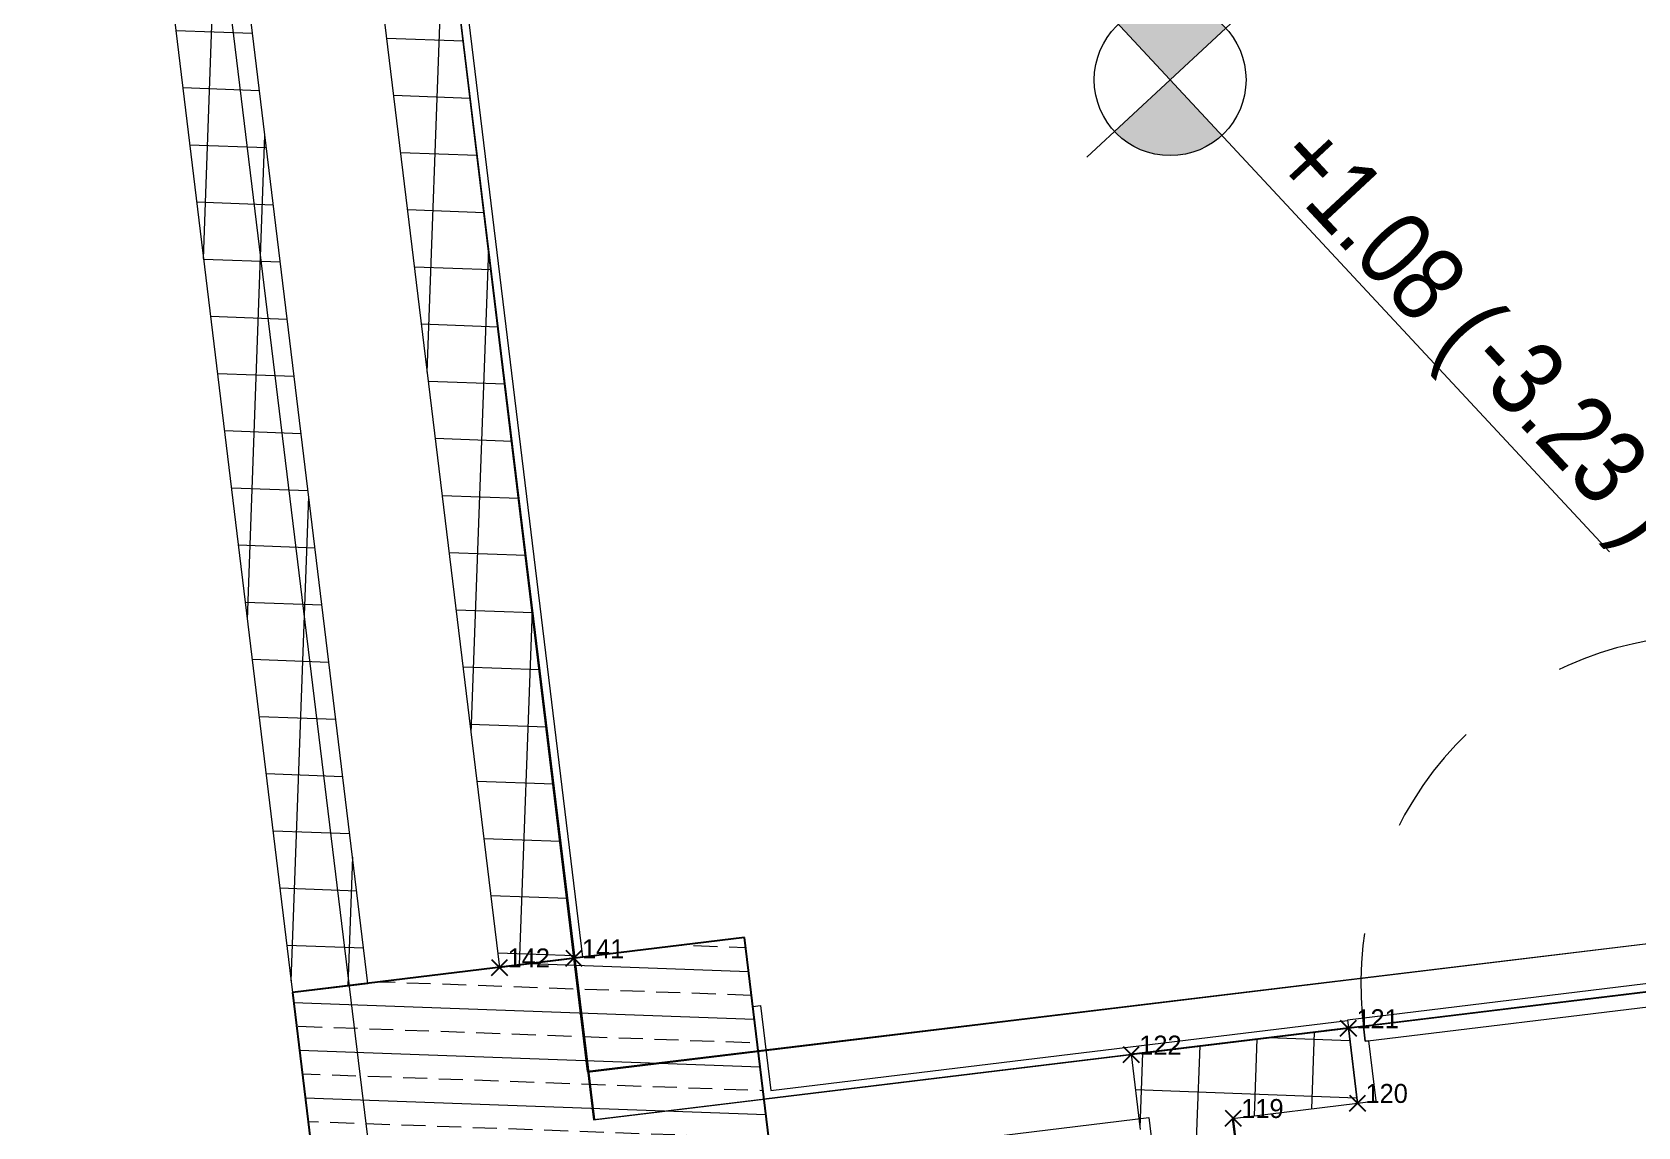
# Model space of a CAD drawing. Header units: metres. Extents: x 400403 to 400526, y 4543947 to 4544120.
# Drawn here: x 400461.691 to 400465.923, y 4544067.577 to 4544070.464 of the extents above; entities that cross this region are included whole.
import ezdxf

# ---------------------------------------------------------------- set-up
doc = ezdxf.new("R2010")
doc.units = ezdxf.units.M
doc.linetypes.add('Dash', pattern=[0.6, 0.3, -0.3])
doc.linetypes.add('Dot 1mm', pattern=[0.09999999999999999, 0, -0.09999999999999999])
for name, color, linetype, lineweight, true_color in [('A-----NPP', 7, 'Continuous', 15, 0x00a000), ('A_DOOR', 5, 'Continuous', 13, 0x0000ff), ('A_RC', 7, 'Continuous', 15, 0x007f00)]:
    doc.layers.add(name, color=color, linetype=linetype, lineweight=lineweight, true_color=true_color)
for name, color, linetype, lineweight in [('A-DETLGEM', 7, 'Continuous', 13), ('A-SECTMBM', 7, 'Continuous', 5), ('A_ELEVATION_2', 7, 'Continuous', 18), ('A_HATCH', 7, 'Continuous', 18), ('A_NIVO', 7, 'Continuous', 5), ('A_WALL', 7, 'Continuous', 15), ('G-PLANOTM', 7, 'Continuous', 13)]:
    doc.layers.add(name, color=color, linetype=linetype, lineweight=lineweight)
doc.styles.add('Arial Narrow_1', font='Arial Narrow.ttf', dxfattribs={"height": 0.2})
pattern_1 = [(45, (0, 0), (-0.1060660171779821, 0.1060660171779821), []), (135, (0, 0), (-0.1060660171779821, -0.1060660171779821), [])]

# ---------------------------------------------------------------- blocks, each defined once
blk = doc.blocks.new('_SINGLE SWINGING_no handle - INT HOLLOW METAL-1542412-PERON KAT _1_10 _-3_21_ KOTU TUĞLA DUVAR PLANI - 1_2')
at = {"layer": 'A_DOOR', "color": 176, "true_color": 0x00007f}
for p, q in [((0.4199999999999566, 1.020000000000984), (0.4199999999999581, 0.1000000000009838)), ((0.4599999999999566, 1.020000000000984), (0.4199999999999566, 1.020000000000984)), ((0.4599999999999581, 0.1000000000009839), (0.4599999999999566, 1.020000000000984)), ((0.4599999999999746, 0.100000000000979), (-0.4600000000000068, 0.100000000000979)), ((-0.4600000000000068, 0.100000000000979), (-0.4600000000000067, 0.06000000000097949)), ((0.4599999999999581, 0.1000000000009839), (0.4199999999999581, 0.1000000000009838)), ((0.4599999999999746, 0.06000000000097949), (0.4599999999999746, 0.100000000000979)), ((-0.4600000000000067, 0.06000000000097949), (0.4599999999999747, 0.06000000000097949))]:
    blk.add_line(p, q, dxfattribs=at)
at = {"layer": 'A_DOOR', "color": 49, "lineweight": 15, "true_color": 0x464646}
for p, q in [((-0.4600000000000137, 0.1000000000009687), (-0.5000000000000102, 0.1000000000009687)), ((-0.5000000000000102, 0.1000000000009687), (-0.5000000000000104, -0.09999999999903367)), ((-0.4600000000000137, 0.06000000000096675), (-0.4600000000000137, 0.1000000000009687)), ((0.4999999999999919, 0.1000000000009687), (0.4599999999999953, 0.1000000000009687)), ((0.4599999999999953, 0.1000000000009687), (0.4599999999999953, 0.06000000000096675)), ((0.4999999999999919, -0.09999999999903367), (0.4999999999999919, 0.1000000000009687)), ((-0.4500000000000119, 0.06000000000096675), (-0.4600000000000137, 0.06000000000096675)), ((-0.4500000000000119, -0.09999999999903367), (-0.4500000000000119, 0.06000000000096675)), ((0.4599999999999953, 0.06000000000096675), (0.4499999999999937, 0.06000000000096675)), ((0.4499999999999937, 0.06000000000096675), (0.4499999999999937, -0.09999999999903367)), ((-0.5000000000000104, -0.09999999999903367), (-0.4500000000000119, -0.09999999999903367)), ((0.4499999999999937, -0.09999999999903367), (0.4999999999999919, -0.09999999999903367))]:
    blk.add_line(p, q, dxfattribs=at)
at = {"layer": 'A_DOOR', "linetype": 'Dash', "lineweight": 5}
blk.add_arc((0.4599999999999578, 0.1000000000009838), 0.9199999999999995, 90.00000000000004, 181.0000000000005, dxfattribs=at)
blk = doc.blocks.new('D1010-30_Escalator - H_6120-V17-PERON KAT _1_10 _-3_21_ KOTU TUĞLA DUVAR PLANI - 1_2')
at = {"layer": 'G-PLANOTM'}
blk.add_line((0.8899999999894214, 6.995075471160143), (0.8899999999894214, 0.6249484522379355), dxfattribs=at)
blk = doc.blocks.new('M09-PRT-S24-ZZ-M3-ARC-01_rvt-1-PERON KAT _1_10 _-3_21_ KOTU TUĞLA DUVAR PLANI - 1_2')
at = {"layer": 'A_HATCH', "lineweight": 5, "true_color": 0x787878}
h = blk.add_hatch(dxfattribs=at)
h.set_pattern_fill('FP_2', color=8, style=0, pattern_type=2)
h.set_pattern_definition(pattern_1)
h.paths.add_polyline_path([(63.10976531264168, 32.66283547288986), (63.4486983916396, 33.1293192828273), (63.28689709615947, 33.24687922830599), (62.94796401716153, 32.78039541836854)], flags=0)
h.paths.add_polyline_path([(64.24222802388401, 34.22147802768057), (65.88754014424987, 36.48597067830561), (65.72573884876972, 36.60353062378429), (64.08042672840388, 34.33903797315926)], flags=0)
h = blk.add_hatch(dxfattribs=at)
h.set_pattern_fill('FP_2', color=8, style=0, pattern_type=2)
h.set_pattern_definition(pattern_1)
h.paths.add_polyline_path([(61.64646764777147, 31.71734204120042), (61.76402469822997, 31.8791454400754), (58.65142101145661, 34.14058439134281), (58.53386452277216, 33.97878058431508), (59.61184971807557, 33.1955784953669)], flags=0)
h.paths.add_polyline_path([(58.3720611238962, 34.0963376347743), (58.48961761258066, 34.25814144180203), (55.37490218544226, 36.52111466225275), (55.25734513498375, 36.35931126337778), (57.67293547184847, 34.60428215340653)], flags=0)
h = blk.add_hatch(dxfattribs=at)
h.set_pattern_fill('FP_2', color=8, style=0, pattern_type=2)
h.set_pattern_definition(pattern_1)
h.paths.add_polyline_path([(61.32362087522407, 31.27299696841472), (61.44118082070276, 31.43479826389484), (58.32861406931533, 33.69629546950157), (58.21105758060477, 33.53449166243787), (59.1774814837225, 32.83231717722948)], flags=0)
h.paths.add_polyline_path([(58.04925628508771, 33.6520516079434), (58.16681277379827, 33.81385541500707), (56.83196294215269, 34.78371707751614), (56.71440299667402, 34.62191578203601), (57.67293547184847, 33.92547497056617)], flags=0)
h = blk.add_hatch(dxfattribs=at)
h.set_pattern_fill('FP_2', color=8, style=0, pattern_type=2)
h.set_pattern_definition(pattern_1)
h.paths.add_polyline_path([(65.79852145617573, 30.76496727769749), (65.91607850663424, 30.92677067657247), (63.25377835324733, 32.86104496032327), (63.13621840774984, 32.69924366481723), (65.63834234231064, 30.8813442160187)], flags=0)
at = {"layer": 'A-SECTMBM', "color": 9, "true_color": 0xc0c0c0}
for p, q in [((62.00450751634411, 31.70018585644412), (65.88800487994135, 37.03670609222819)), ((62.00502360979964, 31.69981028444488), (65.88748820624281, 37.03708208648239)), ((62.00612818849932, 31.69900645942808), (65.88633466554978, 37.03792154216544)), ((62.00613285221164, 31.6990030655471), (65.88633932926219, 37.03791814828463)), ((62.00613950950112, 31.69899822089835), (65.88634598655166, 37.03791330363587)), ((62.00618433444815, 31.6989656008471), (65.88639081149869, 37.03788068358462)), ((62.00619035597955, 31.69896121883932), (65.88632205017667, 37.03793072263646)), ((62.00655967976658, 31.69869245421031), (65.88594349741814, 37.03820620339436)), ((62.00656431997187, 31.69868907743588), (65.8859481376235, 37.03820282662002)), ((59.57694660080067, 33.46677269561115), (62.00655967976658, 31.69869245421031)), ((59.5769466220437, 33.46677268015214), (62.00613285221164, 31.6990030655471)), ((59.57728664902071, 33.46652523541093), (62.00619035597955, 31.69896121883932)), ((59.57732065240749, 33.46650049043535), (62.00613950950112, 31.69899822089835)), ((59.57732065240748, 33.46650049043536), (62.00618433444815, 31.6989656008471)), ((59.57732065262483, 33.46650049027718), (62.00612818849932, 31.69900645942808)), ((59.5788165000786, 33.46541193080651), (62.00656431997187, 31.69868907743588)), ((59.57881650007862, 33.46541193080652), (62.00502360979964, 31.69981028444488)), ((59.57881698478609, 33.46541157807479), (62.00450751634411, 31.70018585644412))]:
    blk.add_line(p, q, dxfattribs=at)
at = {"layer": 'A_ELEVATION_2', "lineweight": 20}
for p, q in [((61.76402469822992, 31.87914544007538), (58.65142101145657, 34.14058439134279)), ((58.53386452277211, 33.97878058431506), (61.64646764777141, 31.7173420412004)), ((61.44118082070271, 31.43479826389482), (58.32861406931529, 33.69629546950154)), ((58.21105758060472, 33.53449166243786), (61.32362087522403, 31.27299696841469)), ((63.28689709615941, 33.24687922830596), (62.94796401716148, 32.78039541836851)), ((63.44869839163955, 33.12931928282728), (63.28689709615941, 33.24687922830596)), ((63.25377835324728, 32.86104496032323), (63.44869839163955, 33.12931928282728)), ((65.91607850663418, 30.92677067657245), (63.25377835324728, 32.86104496032323)), ((62.94796401716148, 32.78039541836851), (63.10976531264163, 32.66283547288983)), ((61.64646764777141, 31.7173420412004), (61.76402469822992, 31.87914544007538)), ((61.32362087522403, 31.27299696841469), (61.44118082070271, 31.43479826389482))]:
    blk.add_line(p, q, dxfattribs=at)
at = {"layer": 'A_RC'}
for p, q in [((63.85770873827872, 34.06823094616256), (63.2699090134994, 33.25922447235977)), ((59.58935036423639, 33.48407912887395), (61.77559772570218, 31.89567744382154)), ((62.37085547796737, 32.02013039139592), (63.27071731509156, 33.25863718478075)), ((63.2699090134994, 33.25922447235977), (63.28689709615864, 33.24688144342863)), ((63.25474507581264, 32.8623754897209), (66.06262119592955, 30.82225731506533)), ((62.17657610548695, 32.13567527254823), (62.18875579864438, 32.15243854896966)), ((62.18875579864438, 32.15243854896966), (62.37085547796737, 32.02013039139592))]:
    blk.add_line(p, q, dxfattribs=at)
at = {"layer": 'A_WALL'}
blk.add_line((62.37485928705601, 31.99161410855009), (62.9479640171615, 32.78039541836852), dxfattribs=at)
at = {"lineweight": 15}
for name, p, rotation in [('D1010-30_Escalator - H_6120-V17-PERON KAT _1_10 _-3_21_ KOTU TUĞLA DUVAR PLANI - 1_2', (62.2079249589324, 29.71549579944977), 53.99999999999949), ('_SINGLE SWINGING_no handle - INT HOLLOW METAL-1542412-PERON KAT _1_10 _-3_21_ KOTU TUĞLA DUVAR PLANI - 1_2', (63.6616976075962, 33.59260249426696), 53.99897484528928)]:
    blk.add_blockref(name, p, dxfattribs=dict(at, rotation=rotation))
blk = doc.blocks.new('M09-PRT-S24-ZZ-M3-STR-01_rvt-1-PERON KAT _1_10 _-3_21_ KOTU TUĞLA DUVAR PLANI - 1_2')
at = {"layer": 'A_RC', "lineweight": 5, "true_color": 0x787878}
h = blk.add_hatch(dxfattribs=at)
h.set_pattern_fill('FP_1', color=8, style=0, pattern_type=2)
h.set_pattern_definition([(45, (0, 0), (-0.08838834764831845, 0.08838834764831845), []), (45, (0.08800000000000001, 0), (-0.08838834764831845, 0.08838834764831845), [0.063, -0.031])])
h.paths.add_polyline_path([(62.61734298643195, 30.33215781560572), (63.32255070691254, 31.3027929722519), (62.02825809818301, 32.24343461252362), (61.32291579543202, 31.2726142192737), (62.18657350747056, 30.64513016183788)], flags=0)
at = {"layer": 'A-SECTMBM', "color": 9, "true_color": 0xc0c0c0}
for p, q in [((62.1091570354336, 31.62494575627125), (65.98838281268253, 36.96266873975912)), ((62.11031616417382, 31.62654069002162), (65.99043797307644, 36.96549659188715)), ((62.11034248836591, 31.62657691148777), (65.99048467508858, 36.96556085275206)), ((62.1106057640755, 31.62693917264161), (65.99043797305897, 36.96549659186312)), ((62.11060576407548, 31.62693917264158), (65.98837777297165, 36.96266180523607)), ((59.52427481044754, 33.50601860194893), (62.1091570354336, 31.62494575627125)), ((59.52523765460001, 33.50531905472432), (62.11060576407548, 31.62693917264158)), ((59.52523847544605, 33.50531845834476), (62.1106057640755, 31.62693917264161)), ((59.52540391025362, 33.50519826292143), (62.11034248836591, 31.62657691148777)), ((59.52541902988953, 33.50518727786294), (62.11031616417382, 31.62654069002162))]:
    blk.add_line(p, q, dxfattribs=at)
at = {"layer": 'A_RC', "color": 7, "lineweight": 25}
for p, q in [((62.02825809818295, 32.24343461252359), (61.32291579543198, 31.27261421927366)), ((62.51636813713305, 31.88880191087998), (62.02825809818295, 32.24343461252359)), ((61.32291579543198, 31.27261421927366), (62.6173429864319, 30.33215781560569))]:
    blk.add_line(p, q, dxfattribs=at)
blk = doc.blocks.new('M_Shaft Opening Symbol1 - Shaft opening symbol 2-931520-PERON KAT _1_10 _-3_21_ KOTU TUĞLA DUVAR PLANI - 1_2')
at = {"layer": 'A-DETLGEM', "true_color": 0xc0c0c0}
blk.add_hatch(color=9, dxfattribs=at).paths.add_polyline_path([(0.5008690987115026, 1.567345881147613), (-0.5008690987115937, 1.567345881147613), (0.1669563662371358, 1.233433148673246), (0.500869098711507, -1.567345881147561), (0.5008690987115026, 0.516462746382034)], flags=0)
at = {"layer": 'A-DETLGEM'}
for p, q in [((-0.5008690987115508, 1.567345881147592), (0.5008690987115509, 1.567345881147592)), ((-0.5008690987115508, -1.567345881147591), (-0.5008690987115508, 1.567345881147592)), ((0.5008690987115508, 1.567345881147592), (0.5008690987115508, -1.567345881147591)), ((0.5008690987115508, -1.567345881147591), (-0.5008690987115508, -1.567345881147591))]:
    blk.add_line(p, q, dxfattribs=at)
blk = doc.blocks.new('Spot Elevations - D_DAT_ELEV TARGET_REV-693727-PERON KAT _1_10 _-3_21_ KOTU TUĞLA DUVAR PLANI - 1_2')
at = {"layer": 'A_NIVO'}
h = blk.add_hatch(color=256, dxfattribs=at)
edge = h.paths.add_edge_path(flags=0)
edge.add_line((1.586231146433193e-18, 0.004), (-0.001999999999999998, 0.004))
edge.add_arc((-5.287437154777308e-19, 0.004), 0.001999999999999996, 90.00000000000028, 180.0000000000001, ccw=False)
edge.add_line((1.586231146433193e-18, 0.005999999999999998), (1.586231146433193e-18, 0.004))
h = blk.add_hatch(color=256, dxfattribs=at)
edge = h.paths.add_edge_path(flags=0)
edge.add_line((1.586231146433193e-18, 0.004), (0.002000000000000003, 0.004))
edge.add_arc((9.517386878599156e-18, 0.003999999999999994), 0.001999999999999992, 269.9999999999993, 359.99999999999983, ccw=False)
edge.add_line((1.586231146433193e-18, 0.002), (1.586231146433193e-18, 0.004))
for p, q in [((1.850603004172058e-18, 0.001000000000000001), (1.850603004172058e-18, 0.006999999999999999)), ((-0.002999999999999997, 0.004), (0.017, 0.004))]:
    blk.add_line(p, q, dxfattribs=at)
blk.add_circle((1.586231146433193e-18, 0.004), 0.002000000000000001, dxfattribs=at)
blk = doc.blocks.new('*U825')
at = {"color": 0, "linetype": 'ByBlock', "lineweight": -2, "transparency": 16777216}
for p, q in [((-0.7071067811865476, -0.7071067811865476), (0.7071067811865476, 0.7071067811865476)), ((-0.7071067811865476, 0.7071067811865476), (0.7071067811865476, -0.7071067811865476))]:
    blk.add_line(p, q, dxfattribs=at)
blk = doc.blocks.new('*U1180', base_point=(400464.8564129227, 4544067.599496991))
at = {"color": 1, "linetype": 'ByBlock', "insert": (400464.8776261262, 4544067.599496991), "char_height": 0.05, "attachment_point": 7}
blk.add_mtext('119', dxfattribs=at)
blk = doc.blocks.new('*U1181', base_point=(400464.8564129227, 4544067.599496991))
at = {"color": 61, "linetype": 'ByBlock', "lineweight": -2}
blk.add_blockref('*U1180', (400464.8564129227, 4544067.599496991), dxfattribs=at)
blk = doc.blocks.new('*U1182', base_point=(400464.8564129227, 4544067.599496991))
at = {"color": 61, "linetype": 'ByBlock', "lineweight": -2}
blk.add_blockref('*U1181', (400464.8564129227, 4544067.599496991), dxfattribs=at)
at = {"color": 60, "linetype": 'ByBlock', "lineweight": -2, "xscale": 0.03, "yscale": 0.03, "zscale": 0.03, "rotation": 8.537736462515939e-07}
blk.add_blockref('*U825', (400464.8564129227, 4544067.599496991), dxfattribs=at)
blk = doc.blocks.new('*U1183', base_point=(400465.1839721455, 4544067.639269254))
at = {"color": 1, "linetype": 'ByBlock', "insert": (400465.2051853489, 4544067.639269254), "char_height": 0.05, "attachment_point": 7}
blk.add_mtext('120', dxfattribs=at)
blk = doc.blocks.new('*U1184', base_point=(400465.1839721455, 4544067.639269254))
at = {"color": 61, "linetype": 'ByBlock', "lineweight": -2}
blk.add_blockref('*U1183', (400465.1839721455, 4544067.639269254), dxfattribs=at)
blk = doc.blocks.new('*U1185', base_point=(400465.1839721455, 4544067.639269254))
at = {"color": 61, "linetype": 'ByBlock', "lineweight": -2}
blk.add_blockref('*U1184', (400465.1839721455, 4544067.639269254), dxfattribs=at)
at = {"color": 60, "linetype": 'ByBlock', "lineweight": -2, "xscale": 0.03, "yscale": 0.03, "zscale": 0.03, "rotation": 8.537736462515939e-07}
blk.add_blockref('*U825', (400465.1839721455, 4544067.639269254), dxfattribs=at)
blk = doc.blocks.new('*U1186', base_point=(400465.1599637524, 4544067.836999279))
at = {"color": 1, "linetype": 'ByBlock', "insert": (400465.1811769559, 4544067.836999279), "char_height": 0.05, "attachment_point": 7}
blk.add_mtext('121', dxfattribs=at)
blk = doc.blocks.new('*U1187', base_point=(400465.1599637524, 4544067.836999279))
at = {"color": 61, "linetype": 'ByBlock', "lineweight": -2}
blk.add_blockref('*U1186', (400465.1599637524, 4544067.836999279), dxfattribs=at)
blk = doc.blocks.new('*U1188', base_point=(400465.1599637524, 4544067.836999279))
at = {"color": 61, "linetype": 'ByBlock', "lineweight": -2}
blk.add_blockref('*U1187', (400465.1599637524, 4544067.836999279), dxfattribs=at)
at = {"color": 60, "linetype": 'ByBlock', "lineweight": -2, "xscale": 0.03, "yscale": 0.03, "zscale": 0.03, "rotation": 8.537736462515939e-07}
blk.add_blockref('*U825', (400465.1599637524, 4544067.836999279), dxfattribs=at)
blk = doc.blocks.new('*U1189', base_point=(400464.5875545855, 4544067.767497318))
at = {"color": 1, "linetype": 'ByBlock', "insert": (400464.6087677889, 4544067.767497318), "char_height": 0.05, "attachment_point": 7}
blk.add_mtext('122', dxfattribs=at)
blk = doc.blocks.new('*U1190', base_point=(400464.5875545855, 4544067.767497318))
at = {"color": 61, "linetype": 'ByBlock', "lineweight": -2}
blk.add_blockref('*U1189', (400464.5875545855, 4544067.767497318), dxfattribs=at)
blk = doc.blocks.new('*U1191', base_point=(400464.5875545855, 4544067.767497318))
at = {"color": 61, "linetype": 'ByBlock', "lineweight": -2}
blk.add_blockref('*U1190', (400464.5875545855, 4544067.767497318), dxfattribs=at)
at = {"color": 60, "linetype": 'ByBlock', "lineweight": -2, "xscale": 0.03, "yscale": 0.03, "zscale": 0.03, "rotation": 8.537736462515939e-07}
blk.add_blockref('*U825', (400464.5875545855, 4544067.767497318), dxfattribs=at)
blk = doc.blocks.new('*U1246', base_point=(400463.1187310903, 4544068.021537435))
at = {"color": 1, "linetype": 'ByBlock', "insert": (400463.1399442938, 4544068.021537435), "char_height": 0.05, "attachment_point": 7}
blk.add_mtext('141', dxfattribs=at)
blk = doc.blocks.new('*U1247', base_point=(400463.1187310903, 4544068.021537435))
at = {"color": 61, "linetype": 'ByBlock', "lineweight": -2}
blk.add_blockref('*U1246', (400463.1187310903, 4544068.021537435), dxfattribs=at)
blk = doc.blocks.new('*U1248', base_point=(400463.1187310903, 4544068.021537435))
at = {"color": 61, "linetype": 'ByBlock', "lineweight": -2}
blk.add_blockref('*U1247', (400463.1187310903, 4544068.021537435), dxfattribs=at)
at = {"color": 60, "linetype": 'ByBlock', "lineweight": -2, "xscale": 0.03, "yscale": 0.03, "zscale": 0.03, "rotation": 8.537736462515939e-07}
blk.add_blockref('*U825', (400463.1187310903, 4544068.021537435), dxfattribs=at)
blk = doc.blocks.new('*U1249', base_point=(400462.922672004, 4544067.997371271))
at = {"color": 1, "linetype": 'ByBlock', "insert": (400462.9438852075, 4544067.997371271), "char_height": 0.05, "attachment_point": 7}
blk.add_mtext('142', dxfattribs=at)
blk = doc.blocks.new('*U1250', base_point=(400462.922672004, 4544067.997371271))
at = {"color": 61, "linetype": 'ByBlock', "lineweight": -2}
blk.add_blockref('*U1249', (400462.922672004, 4544067.997371271), dxfattribs=at)
blk = doc.blocks.new('*U1251', base_point=(400462.922672004, 4544067.997371271))
at = {"color": 61, "linetype": 'ByBlock', "lineweight": -2}
blk.add_blockref('*U1250', (400462.922672004, 4544067.997371271), dxfattribs=at)
at = {"color": 60, "linetype": 'ByBlock', "lineweight": -2, "xscale": 0.03, "yscale": 0.03, "zscale": 0.03, "rotation": 8.537736462515939e-07}
blk.add_blockref('*U825', (400462.922672004, 4544067.997371271), dxfattribs=at)

msp = doc.modelspace()

# ---------------------------------------------------------------- linework, layer by layer
at = {"layer": 'A-----NPP', "color": 7, "linetype": 'Dot 1mm', "lineweight": 5}
msp.add_line((400465.1598651834, 4544067.837811075), (400465.1003027667, 4544067.830577921), dxfattribs=at)

# ---------------------------------------------------------------- block references
at = {"lineweight": 5, "rotation": 312.9239939576965}
for name in ['M09-PRT-S24-ZZ-M3-ARC-01_rvt-1-PERON KAT _1_10 _-3_21_ KOTU TUĞLA DUVAR PLANI - 1_2', 'M09-PRT-S24-ZZ-M3-STR-01_rvt-1-PERON KAT _1_10 _-3_21_ KOTU TUĞLA DUVAR PLANI - 1_2']:
    msp.add_blockref(name, (400397.7144573492, 4544091.538091335), dxfattribs=at)
for name, p in [('*U1251', (400462.922672004, 4544067.997371271)), ('*U1248', (400463.1187310903, 4544068.021537435)), ('*U1188', (400465.1599637524, 4544067.836999279)), ('*U1191', (400464.5875545855, 4544067.767497318)), ('*U1185', (400465.1839721455, 4544067.639269254)), ('*U1182', (400464.8564129227, 4544067.599496991))]:
    msp.add_blockref(name, p)
at = {"layer": 'A-DETLGEM', "rotation": 186.934542383435}
msp.add_blockref('M_Shaft Opening Symbol1 - Shaft opening symbol 2-931520-PERON KAT _1_10 _-3_21_ KOTU TUĞLA DUVAR PLANI - 1_2', (400464.326263046, 4544065.985125519), dxfattribs=at)
at = {"layer": 'A_NIVO', "xscale": 99.99999999910261, "yscale": 99.99999999910261, "zscale": 99.99999999910261, "rotation": 312.9239939576965}
msp.add_blockref('Spot Elevations - D_DAT_ELEV TARGET_REV-693727-PERON KAT _1_10 _-3_21_ KOTU TUĞLA DUVAR PLANI - 1_2', (400464.3973031101, 4544070.06588243), dxfattribs=at)

# ---------------------------------------------------------------- texts
at = {"layer": 'A_NIVO', "char_height": 0.1999999999982054, "attachment_point": 1, "rotation": 312.92399395769655, "line_spacing_factor": 0.9746961653507236, "style": 'Arial Narrow_1'}
for s, insert, width in [('+1.08 (', (400465.0919855257, 4544070.246556703), 0.8620854149801773), ('-3.23 )', (400465.6097832961, 4544069.72215244), 0.7908589846826697)]:
    msp.add_mtext(s, dxfattribs=dict(at, insert=insert, width=width))

doc.saveas('drawing.dxf')
